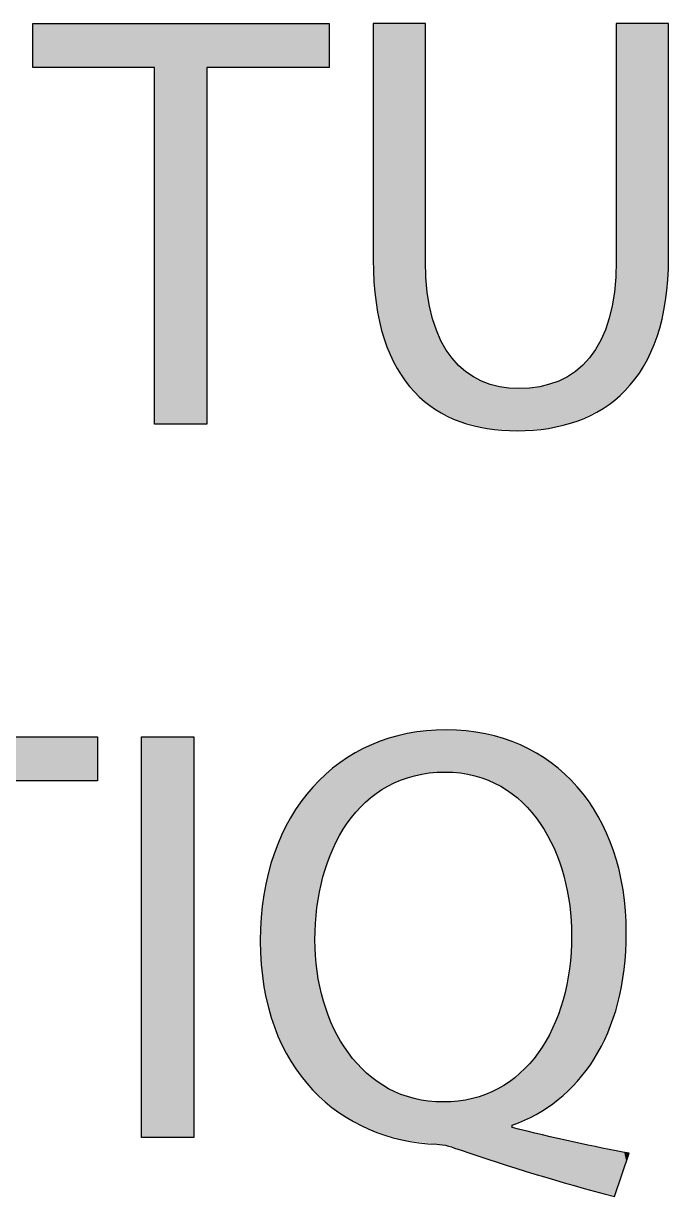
# Model space of a CAD drawing. Extents: x 0 to 360, y -268 to 0.
# Drawn here: x 147.43 to 150.69, y -210.98 to -205.06 of the extents above; entities that cross this region are included whole.
import ezdxf

# ---------------------------------------------------------------- set-up
doc = ezdxf.new("R2010")
doc.units = 0
doc.layers.add('LAYER_1', color=7, linetype='CONTINUOUS')

# ---------------------------------------------------------------- blocks, each defined once
blk = doc.blocks.new('*U164')
at = {"layer": 'LAYER_1', "color": 250}
for points in [[(147.4785, -205.2815), (147.4785, -205.0597), (148.0931, -205.2815)], [(148.0931, -205.2815), (147.4785, -205.0597), (148.0931, -205.0597)], [(148.357, -205.2815), (148.357, -205.0597), (148.9745, -205.2815)], [(148.9745, -205.2815), (148.357, -205.0597), (148.9745, -205.0597)]]:
    blk.add_solid(points, dxfattribs=at)
at = {"layer": 'LAYER_1', "color": 250, "extrusion": (0, 0, -1)}
for points in [[(-148.0931, -207.0806), (-148.0931, -205.0597), (-148.357, -207.0806)], [(-148.357, -207.0806), (-148.0931, -205.0597), (-148.357, -205.0597)]]:
    blk.add_solid(points, dxfattribs=at)
blk = doc.blocks.new('*U165')
at = {"layer": 'LAYER_1', "color": 250}
for points in [[(149.1966, -206.2496), (149.1966, -205.0597), (149.2108, -206.4675)], [(149.2108, -206.4675), (149.2108, -205.0597), (149.2518, -206.6503)], [(149.2518, -206.6503), (149.2518, -205.0597), (149.2816, -206.7291)], [(149.2816, -206.7291), (149.2816, -205.0597), (149.3171, -206.7997)], [(149.3171, -206.7997), (149.3171, -205.0597), (149.3581, -206.8626)], [(149.3581, -206.8626), (149.3581, -205.0597), (149.4043, -206.9178)], [(149.4043, -206.9178), (149.4043, -205.0597), (149.4553, -206.9656)], [(149.4553, -206.9656), (149.4553, -205.0597), (149.4605, -206.9694)], [(149.4605, -206.9694), (149.4605, -206.2592), (149.4696, -206.9761)], [(150.423, -206.9517), (150.415, -206.3983), (150.423, -206.2592)], [(150.415, -206.9591), (150.4141, -206.4142), (150.415, -206.3983)], [(149.4696, -206.9761), (149.4696, -206.4158), (149.4961, -206.9955)], [(150.4141, -206.9597), (150.3879, -206.5467), (150.4141, -206.4142)], [(149.4961, -206.9955), (149.4961, -206.549), (149.5108, -207.0063)], [(150.3879, -206.9785), (150.3565, -206.6289), (150.3879, -206.5467)], [(149.5108, -207.0063), (149.5108, -206.5877), (149.5383, -207.0198)], [(150.3565, -207.0011), (150.3457, -206.6572), (150.3565, -206.6289)], [(149.5383, -207.0198), (149.5383, -206.6596), (149.5946, -207.0476)], [(150.3457, -207.0064), (150.2884, -206.7464), (150.3457, -206.6572)], [(149.5946, -207.0476), (149.5946, -206.7484), (149.6343, -207.0672)], [(150.2884, -207.0343), (150.2264, -206.806), (150.2884, -206.7464)], [(149.6343, -207.0672), (149.6343, -206.7874), (149.6637, -207.0747)], [(149.6637, -207.0747), (149.6637, -206.8162), (149.7438, -207.0951)], [(150.2173, -207.0668), (150.1333, -206.8629), (150.2173, -206.8148)], [(150.2264, -207.0645), (150.2173, -206.8148), (150.2264, -206.806)], [(149.7438, -207.0951), (149.7438, -206.8637), (149.7723, -207.1023)], [(149.7723, -207.1023), (149.7723, -206.8725), (149.8335, -207.1069)], [(150.0808, -207.1016), (150.0376, -206.8914), (150.0808, -206.8785)], [(150.1333, -207.0882), (150.0808, -206.8785), (150.1333, -206.8629)], [(149.8335, -207.1069), (149.8335, -206.8916), (149.9223, -207.1136)], [(150.0376, -207.1049), (149.9312, -206.9007), (150.0376, -206.8914)]]:
    blk.add_solid(points, dxfattribs=at)
at = {"layer": 'LAYER_1', "color": 250, "extrusion": (0, 0, -1)}
for points in [[(-149.2108, -206.4675), (-149.1966, -205.0597), (-149.2108, -205.0597)], [(-149.2518, -206.6503), (-149.2108, -205.0597), (-149.2518, -205.0597)], [(-149.2816, -206.7291), (-149.2518, -205.0597), (-149.2816, -205.0597)], [(-149.3171, -206.7997), (-149.2816, -205.0597), (-149.3171, -205.0597)], [(-149.3581, -206.8626), (-149.3171, -205.0597), (-149.3581, -205.0597)], [(-149.4043, -206.9178), (-149.3581, -205.0597), (-149.4043, -205.0597)], [(-149.4553, -206.9656), (-149.4043, -205.0597), (-149.4553, -205.0597)], [(-149.4605, -206.9694), (-149.4553, -205.0597), (-149.4605, -205.0597)], [(-150.423, -206.9517), (-150.423, -205.0597), (-150.4687, -206.9099)], [(-150.4687, -206.9099), (-150.423, -205.0597), (-150.4687, -205.0597)], [(-150.4687, -206.9099), (-150.4687, -205.0597), (-150.5172, -206.8535)], [(-150.5172, -206.8535), (-150.4687, -205.0597), (-150.5172, -205.0597)], [(-150.5172, -206.8535), (-150.5172, -205.0597), (-150.5603, -206.7897)], [(-150.5603, -206.7897), (-150.5172, -205.0597), (-150.5603, -205.0597)], [(-150.5603, -206.7897), (-150.5603, -205.0597), (-150.5976, -206.7182)], [(-150.5976, -206.7182), (-150.5603, -205.0597), (-150.5976, -205.0597)], [(-150.5976, -206.7182), (-150.5976, -205.0597), (-150.6289, -206.6389)], [(-150.6289, -206.6389), (-150.5976, -205.0597), (-150.6289, -205.0597)], [(-150.6289, -206.6389), (-150.6289, -205.0597), (-150.6537, -206.5517)], [(-150.6537, -206.5517), (-150.6289, -205.0597), (-150.6537, -205.0597)], [(-150.6537, -206.5517), (-150.6537, -205.0597), (-150.6719, -206.4564)], [(-150.6719, -206.4564), (-150.6537, -205.0597), (-150.6719, -205.0597)], [(-150.6719, -206.4564), (-150.6719, -205.0597), (-150.6868, -206.2406)], [(-150.6868, -206.2406), (-150.6719, -205.0597), (-150.6868, -205.0597)], [(-149.4696, -206.9761), (-149.4605, -206.2592), (-149.4696, -206.4158)], [(-150.415, -206.9591), (-150.415, -206.3983), (-150.423, -206.9517)], [(-149.4961, -206.9955), (-149.4696, -206.4158), (-149.4961, -206.549)], [(-150.4141, -206.9597), (-150.4141, -206.4142), (-150.415, -206.9591)], [(-149.5108, -207.0063), (-149.4961, -206.549), (-149.5108, -206.5877)], [(-150.3879, -206.9785), (-150.3879, -206.5467), (-150.4141, -206.9597)], [(-149.5383, -207.0198), (-149.5108, -206.5877), (-149.5383, -206.6596)], [(-150.3565, -207.0011), (-150.3565, -206.6289), (-150.3879, -206.9785)], [(-149.5946, -207.0476), (-149.5383, -206.6596), (-149.5946, -206.7484)], [(-150.3457, -207.0064), (-150.3457, -206.6572), (-150.3565, -207.0011)], [(-149.6343, -207.0672), (-149.5946, -206.7484), (-149.6343, -206.7874)], [(-150.2884, -207.0343), (-150.2884, -206.7464), (-150.3457, -207.0064)], [(-149.6637, -207.0747), (-149.6343, -206.7874), (-149.6637, -206.8162)], [(-149.7438, -207.0951), (-149.6637, -206.8162), (-149.7438, -206.8637)], [(-150.2173, -207.0668), (-150.2173, -206.8148), (-150.2264, -207.0645)], [(-150.2264, -207.0645), (-150.2264, -206.806), (-150.2884, -207.0343)], [(-149.7723, -207.1023), (-149.7438, -206.8637), (-149.7723, -206.8725)], [(-149.8335, -207.1069), (-149.7723, -206.8725), (-149.8335, -206.8916)], [(-150.0808, -207.1016), (-150.0808, -206.8785), (-150.1333, -207.0882)], [(-150.1333, -207.0882), (-150.1333, -206.8629), (-150.2173, -207.0668)], [(-149.9223, -207.1136), (-149.8335, -206.8916), (-149.9223, -206.8999)], [(-149.9223, -207.1136), (-149.9223, -206.8999), (-149.9312, -207.1129)], [(-149.9312, -207.1129), (-149.9223, -206.8999), (-149.9312, -206.9007)], [(-149.9312, -207.1129), (-149.9312, -206.9007), (-150.0376, -207.1049)], [(-150.0376, -207.1049), (-150.0376, -206.8914), (-150.0808, -207.1016)]]:
    blk.add_solid(points, dxfattribs=at)
blk = doc.blocks.new('*U179')
at = {"layer": 'LAYER_1', "color": 250}
for points in [[(146.3089, -208.8796), (146.3089, -208.6577), (146.9235, -208.8796)], [(146.9235, -208.8796), (146.3089, -208.6577), (146.9235, -208.6577)], [(147.1874, -208.8796), (147.1874, -208.6577), (147.8049, -208.8796)], [(147.8049, -208.8796), (147.1874, -208.6577), (147.8049, -208.6577)]]:
    blk.add_solid(points, dxfattribs=at)
at = {"layer": 'LAYER_1', "color": 250, "extrusion": (0, 0, -1)}
for points in [[(-146.9235, -210.6786), (-146.9235, -208.6577), (-147.1874, -210.6786)], [(-147.1874, -210.6786), (-146.9235, -208.6577), (-147.1874, -208.6577)]]:
    blk.add_solid(points, dxfattribs=at)
blk = doc.blocks.new('*U180')
at = {"layer": 'LAYER_1', "color": 250, "extrusion": (0, 0, -1)}
for points in [[(-148.027, -210.6786), (-148.027, -208.6577), (-148.2909, -210.6786)], [(-148.2909, -210.6786), (-148.027, -208.6577), (-148.2909, -208.6577)]]:
    blk.add_solid(points, dxfattribs=at)
blk = doc.blocks.new('*U181')
at = {"layer": 'LAYER_1', "color": 250}
for points in [[(149.3349, -208.8753), (149.276, -208.6646), (149.3349, -208.6496)], [(149.3368, -208.8747), (149.3349, -208.6496), (149.3368, -208.6491)], [(149.3403, -208.8736), (149.3368, -208.6491), (149.3403, -208.6482)], [(149.3682, -208.8647), (149.3403, -208.6482), (149.3682, -208.6411)], [(149.4036, -208.8534), (149.3682, -208.6411), (149.4036, -208.6358)], [(149.4044, -208.8532), (149.4036, -208.6358), (149.4044, -208.6357)], [(149.4647, -208.8421), (149.4044, -208.6357), (149.4647, -208.6267)], [(149.4748, -208.8403), (149.4647, -208.6267), (149.4748, -208.6262)], [(149.4792, -208.8395), (149.4748, -208.6262), (149.4792, -208.626)], [(149.5171, -208.8373), (149.4792, -208.626), (149.5171, -208.6242)], [(149.5502, -208.8353), (149.5171, -208.6242), (149.5502, -208.6226)], [(149.5592, -208.8348), (149.5502, -208.6226), (149.5592, -208.6222)], [(149.5652, -208.8352), (149.5592, -208.6222), (149.5652, -208.6219)], [(149.5592, -208.8348), (149.5592, -208.6222), (149.5652, -208.8352)], [(149.5652, -208.8352), (149.5652, -208.6219), (149.5764, -208.8359)], [(149.5764, -208.8359), (149.5764, -208.6224), (149.6257, -208.8389)], [(149.6257, -208.8389), (149.6257, -208.6248), (149.637, -208.8396)], [(149.637, -208.8396), (149.637, -208.6254), (149.6401, -208.8402)], [(149.6401, -208.8402), (149.6401, -208.6255), (149.6663, -208.8452)], [(149.6663, -208.8452), (149.6663, -208.6268), (149.6968, -208.851)], [(149.6968, -208.851), (149.6968, -208.6314), (149.7097, -208.8535)], [(149.7097, -208.8535), (149.7097, -208.6334), (149.7626, -208.8711)], [(149.7626, -208.8711), (149.7626, -208.6414), (149.7636, -208.8714)], [(149.7636, -208.8714), (149.7636, -208.6416), (149.7773, -208.876)], [(149.7773, -208.876), (149.7773, -208.6452), (149.826, -208.8996)], [(149.1577, -208.9869), (149.115, -208.7337), (149.1577, -208.7124)], [(149.1635, -208.9822), (149.1577, -208.7124), (149.1635, -208.7096)], [(149.1744, -208.9732), (149.1635, -208.7096), (149.1744, -208.7041)], [(149.1884, -208.9618), (149.1744, -208.7041), (149.1884, -208.6971)], [(149.2116, -208.9428), (149.1884, -208.6971), (149.2116, -208.6885)], [(149.2167, -208.9395), (149.2116, -208.6885), (149.2167, -208.6866)], [(149.2706, -208.9054), (149.2167, -208.6866), (149.2706, -208.6666)], [(149.2745, -208.9036), (149.2706, -208.6666), (149.2745, -208.6652)], [(149.276, -208.9029), (149.2745, -208.6652), (149.276, -208.6646)], [(149.826, -208.8996), (149.826, -208.6578), (149.8398, -208.9063)], [(149.8398, -208.9063), (149.8398, -208.6615), (149.8539, -208.9155)], [(149.8539, -208.9155), (149.8539, -208.6651), (149.8838, -208.9351)], [(149.8838, -208.9351), (149.8838, -208.6764), (149.8973, -208.9439)], [(149.8973, -208.9439), (149.8973, -208.6816), (149.898, -208.9445)], [(149.898, -208.9445), (149.898, -208.6818), (149.937, -208.9775)], [(149.937, -208.9775), (149.937, -208.6966), (149.9399, -208.9799)], [(149.9399, -208.9799), (149.9399, -208.6977), (149.9497, -208.9882)], [(149.9497, -208.9882), (149.9497, -208.7027), (149.9855, -209.0262)], [(149.0656, -209.0934), (149.0285, -208.7879), (149.0656, -208.7641)], [(149.0712, -209.0861), (149.0656, -208.7641), (149.0712, -208.7605)], [(149.1057, -209.0416), (149.0712, -208.7605), (149.1057, -208.7383)], [(149.109, -209.0373), (149.1057, -208.7383), (149.109, -208.7367)], [(149.115, -209.0312), (149.109, -208.7367), (149.115, -208.7337)], [(149.9855, -209.0262), (149.9855, -208.721), (149.997, -209.0385)], [(149.997, -209.0385), (149.997, -208.7269), (150.0123, -209.0587)], [(150.0123, -209.0587), (150.0123, -208.7347), (150.0191, -209.0676)], [(150.0191, -209.0676), (150.0191, -208.7382), (150.0204, -209.0693)], [(150.0204, -209.0693), (150.0204, -208.7389), (150.0292, -209.0809)], [(150.0292, -209.0809), (150.0292, -208.7447), (150.0393, -209.0942)], [(150.0393, -209.0942), (150.0393, -208.7513), (150.0681, -209.146)], [(150.0681, -209.146), (150.0681, -208.7703), (150.0951, -209.1946)], [(148.9941, -209.2205), (148.9569, -208.8457), (148.9941, -208.8157)], [(148.9984, -209.2119), (148.9941, -208.8157), (148.9984, -208.8122)], [(149.0233, -209.1624), (148.9984, -208.8122), (149.0233, -208.7921)], [(149.0272, -209.1547), (149.0233, -208.7921), (149.0272, -208.7889)], [(149.0285, -209.1527), (149.0272, -208.7889), (149.0285, -208.7879)], [(150.0951, -209.1946), (150.0951, -208.7881), (150.1021, -209.2071)], [(150.1021, -209.2071), (150.1021, -208.7938), (150.1088, -209.2193)], [(150.1088, -209.2193), (150.1088, -208.7995), (150.1296, -209.2776)], [(150.1296, -209.2776), (150.1296, -208.8167), (150.1549, -209.3487)], [(148.9127, -209.5183), (148.9025, -208.9001), (148.9127, -208.8899)], [(148.9134, -209.5146), (148.9127, -208.8899), (148.9134, -208.8892)], [(148.9432, -209.3635), (148.9134, -208.8892), (148.9432, -208.8594)], [(148.9456, -209.3568), (148.9432, -208.8594), (148.9456, -208.857)], [(148.9569, -209.325), (148.9456, -208.857), (148.9569, -208.8457)], [(150.1549, -209.3487), (150.1549, -208.8376), (150.1584, -209.3586)], [(150.1584, -209.3586), (150.1584, -208.8405), (150.1638, -209.3859)], [(150.1638, -209.3859), (150.1638, -208.8451), (150.187, -209.502)], [(150.187, -209.502), (150.187, -208.8689), (150.188, -209.507)], [(150.188, -209.507), (150.188, -208.87), (150.1979, -209.6596)], [(148.891, -210.4375), (148.8322, -208.9845), (148.891, -208.9118)], [(148.8913, -210.4379), (148.891, -208.9118), (148.8913, -208.9113)], [(148.891, -210.4375), (148.891, -208.9118), (148.8913, -210.4379)], [(148.9025, -210.4475), (148.8913, -208.9113), (148.9025, -208.9001)], [(148.8913, -210.4379), (148.8913, -208.9113), (148.9025, -210.4475)], [(148.8322, -210.3604), (148.7812, -209.0628), (148.8322, -208.9845)], [(148.8322, -210.3604), (148.8322, -208.9845), (148.891, -210.4375)], [(148.7798, -210.2908), (148.7361, -209.1495), (148.7798, -209.065)], [(148.7812, -210.2935), (148.7798, -209.065), (148.7812, -209.0628)], [(148.7798, -210.2908), (148.7798, -209.065), (148.7812, -210.2935)], [(148.7812, -210.2935), (148.7812, -209.0628), (148.8322, -210.3604)], [(148.7345, -210.2067), (148.698, -209.2435), (148.7345, -209.1525)], [(148.7361, -210.2104), (148.7345, -209.1525), (148.7361, -209.1495)], [(148.7345, -210.2067), (148.7345, -209.1525), (148.7361, -210.2104)], [(148.7361, -210.2104), (148.7361, -209.1495), (148.7798, -210.2908)], [(148.698, -210.12), (148.6967, -209.2469), (148.698, -209.2435)], [(148.698, -210.12), (148.698, -209.2435), (148.7345, -210.2067)], [(148.6967, -210.1156), (148.6676, -209.3444), (148.6967, -209.2469)], [(148.6967, -210.1156), (148.6967, -209.2469), (148.698, -210.12)], [(148.6666, -210.0178), (148.6452, -209.4522), (148.6666, -209.3477)], [(148.6676, -210.0223), (148.6666, -209.3477), (148.6676, -209.3444)], [(148.6666, -210.0178), (148.6666, -209.3477), (148.6676, -210.0223)], [(148.6676, -210.0223), (148.6676, -209.3444), (148.6967, -210.1156)], [(148.6447, -209.9132), (148.6315, -209.6258), (148.6447, -209.4547)], [(148.6452, -209.9175), (148.6447, -209.4547), (148.6452, -209.4522)], [(148.6447, -209.9132), (148.6447, -209.4547), (148.6452, -209.9175)], [(148.6452, -209.9175), (148.6452, -209.4522), (148.6666, -210.0178)], [(148.6315, -209.8055), (148.6268, -209.6864), (148.6315, -209.6258)], [(148.6315, -209.8055), (148.6315, -209.6258), (148.6447, -209.9132)], [(150.1979, -210.4218), (150.188, -209.8119), (150.1979, -209.6596)], [(148.9025, -210.4475), (148.9025, -209.6802), (148.9127, -210.4563)], [(148.9127, -210.4563), (148.9127, -209.8288), (148.9134, -210.4569)], [(150.187, -210.4321), (150.1638, -209.9406), (150.187, -209.8274)], [(150.188, -210.4312), (150.187, -209.8274), (150.188, -209.8119)], [(148.9134, -210.4569), (148.9134, -209.8394), (148.9432, -210.4826)], [(150.1638, -210.4542), (150.1584, -209.9672), (150.1638, -209.9406)], [(148.9432, -210.4826), (148.9432, -209.9791), (148.9456, -210.4847)], [(148.9456, -210.4847), (148.9456, -209.9904), (148.9569, -210.4945)], [(150.1549, -210.4628), (150.1296, -210.0525), (150.1549, -209.9843)], [(150.1584, -210.4594), (150.1549, -209.9843), (150.1584, -209.9672)], [(148.9569, -210.4945), (148.9569, -210.0201), (148.9941, -210.5266)], [(150.1296, -210.4869), (150.1088, -210.1084), (150.1296, -210.0525)], [(148.9941, -210.5266), (148.9941, -210.1178), (148.9984, -210.5303)], [(148.9984, -210.5303), (148.9984, -210.1291), (149.0233, -210.5518)], [(150.1021, -210.5054), (150.0951, -210.14), (150.1021, -210.1267)], [(150.1088, -210.5008), (150.1021, -210.1267), (150.1088, -210.1084)], [(149.0233, -210.5518), (149.0233, -210.171), (149.0272, -210.554)], [(149.0272, -210.554), (149.0272, -210.1776), (149.0285, -210.5547)], [(149.0285, -210.5547), (149.0285, -210.1796), (149.0656, -210.5753)], [(150.0681, -210.5282), (150.0393, -210.2357), (150.0681, -210.1915)], [(150.0951, -210.5101), (150.0681, -210.1915), (150.0951, -210.14)], [(149.0656, -210.5753), (149.0656, -210.242), (149.0712, -210.5785)], [(149.0712, -210.5785), (149.0712, -210.2515), (149.1057, -210.5977)], [(150.0292, -210.5544), (150.0204, -210.2622), (150.0292, -210.2512)], [(150.0393, -210.5476), (150.0292, -210.2512), (150.0393, -210.2357)], [(149.1057, -210.5977), (149.1057, -210.294), (149.109, -210.5995)], [(149.109, -210.5995), (149.109, -210.2981), (149.115, -210.6028)], [(149.115, -210.6028), (149.115, -210.3054), (149.1577, -210.6266)], [(149.9855, -210.5764), (149.9497, -210.3415), (149.9855, -210.3057)], [(149.997, -210.5711), (149.9855, -210.3057), (149.997, -210.2913)], [(150.0123, -210.5642), (149.997, -210.2913), (150.0123, -210.2722)], [(150.0191, -210.5611), (150.0123, -210.2722), (150.0191, -210.2638)], [(150.0204, -210.5603), (150.0191, -210.2638), (150.0204, -210.2622)], [(149.1577, -210.6266), (149.1577, -210.348), (149.1635, -210.6298)], [(149.1635, -210.6298), (149.1635, -210.3537), (149.1744, -210.6359)], [(149.1744, -210.6359), (149.1744, -210.3624), (149.1884, -210.6404)], [(149.937, -210.5983), (149.898, -210.3852), (149.937, -210.3542)], [(149.9399, -210.597), (149.937, -210.3542), (149.9399, -210.3513)], [(149.9497, -210.5925), (149.9399, -210.3513), (149.9497, -210.3415)], [(149.1884, -210.6404), (149.1884, -210.3735), (149.2116, -210.6478)], [(149.2116, -210.6478), (149.2116, -210.3919), (149.2167, -210.6495)], [(149.2167, -210.6495), (149.2167, -210.3959), (149.2706, -210.6669)], [(149.8398, -210.8065), (149.826, -210.4322), (149.8398, -210.4236)], [(149.8539, -210.811), (149.8398, -210.4236), (149.8539, -210.415)], [(149.8398, -210.8065), (149.8398, -210.4236), (149.8539, -210.811)], [(149.8838, -210.8207), (149.8539, -210.415), (149.8838, -210.3966)], [(149.8539, -210.811), (149.8539, -210.415), (149.8838, -210.8207)], [(149.8973, -210.825), (149.8838, -210.3966), (149.8973, -210.3858)], [(149.8838, -210.8207), (149.8838, -210.3966), (149.8973, -210.825)], [(149.898, -210.8252), (149.8973, -210.3858), (149.898, -210.3852)], [(149.8973, -210.825), (149.8973, -210.3858), (149.898, -210.8252)], [(149.2706, -210.6669), (149.2706, -210.4293), (149.2745, -210.6681)], [(149.2745, -210.6681), (149.2745, -210.4316), (149.276, -210.6686)], [(149.276, -210.6686), (149.276, -210.4323), (149.3349, -210.6876)], [(149.3349, -210.6876), (149.3349, -210.4594), (149.3368, -210.6882)], [(149.3368, -210.6882), (149.3368, -210.4603), (149.3403, -210.6893)], [(149.3403, -210.6893), (149.3403, -210.4614), (149.3682, -210.6928)], [(149.3682, -210.6928), (149.3682, -210.4702), (149.4036, -210.6973)], [(149.4036, -210.6973), (149.4036, -210.4813), (149.4044, -210.6974)], [(149.4044, -210.6974), (149.4044, -210.4815), (149.4647, -210.7051)], [(149.6663, -210.7505), (149.6401, -210.4918), (149.6663, -210.4871)], [(149.6968, -210.7603), (149.6663, -210.4871), (149.6968, -210.4815)], [(149.6663, -210.7505), (149.6663, -210.4871), (149.6968, -210.7603)], [(149.7097, -210.7645), (149.6968, -210.4815), (149.7097, -210.4775)], [(149.6968, -210.7603), (149.6968, -210.4815), (149.7097, -210.7645)], [(149.7626, -210.7816), (149.7097, -210.4775), (149.7626, -210.461)], [(149.7097, -210.7645), (149.7097, -210.4775), (149.7626, -210.7816)], [(149.7636, -210.7819), (149.7626, -210.461), (149.7636, -210.4607)], [(149.7626, -210.7816), (149.7626, -210.461), (149.7636, -210.7819)], [(149.7773, -210.7863), (149.7636, -210.4607), (149.7773, -210.4544)], [(149.7636, -210.7819), (149.7636, -210.4607), (149.7773, -210.7863)], [(149.826, -210.802), (149.7773, -210.4544), (149.826, -210.4322)], [(149.7773, -210.7863), (149.7773, -210.4544), (149.826, -210.802)], [(149.826, -210.802), (149.826, -210.4322), (149.8398, -210.8065)], [(149.4647, -210.7051), (149.4647, -210.4925), (149.4748, -210.7063)], [(149.4748, -210.7063), (149.4748, -210.4943), (149.4792, -210.7069)], [(149.4792, -210.7069), (149.4792, -210.4946), (149.5171, -210.7117)], [(149.5171, -210.7117), (149.5171, -210.4968), (149.5502, -210.717)], [(149.5592, -210.7184), (149.5502, -210.4988), (149.5592, -210.4983)], [(149.5502, -210.717), (149.5502, -210.4988), (149.5592, -210.7184)], [(149.5652, -210.7194), (149.5592, -210.4983), (149.5652, -210.4979)], [(149.5592, -210.7184), (149.5592, -210.4983), (149.5652, -210.7194)], [(149.5764, -210.7212), (149.5652, -210.4979), (149.5764, -210.4973)], [(149.5652, -210.7194), (149.5652, -210.4979), (149.5764, -210.7212)], [(149.6257, -210.7373), (149.5764, -210.4973), (149.6257, -210.4944)], [(149.5764, -210.7212), (149.5764, -210.4973), (149.6257, -210.7373)], [(149.637, -210.741), (149.6257, -210.4944), (149.637, -210.4923)], [(149.6257, -210.7373), (149.6257, -210.4944), (149.637, -210.741)], [(149.6401, -210.742), (149.637, -210.4923), (149.6401, -210.4918)], [(149.637, -210.741), (149.637, -210.4923), (149.6401, -210.742)], [(149.6401, -210.742), (149.6401, -210.4918), (149.6663, -210.7505)], [(149.898, -210.8252), (149.898, -210.6276), (149.937, -210.8378)], [(149.937, -210.8378), (149.937, -210.6368), (149.9399, -210.8388)], [(149.9399, -210.8388), (149.9399, -210.6375), (149.9497, -210.8419)], [(149.9497, -210.8419), (149.9497, -210.6399), (149.9855, -210.8535)], [(149.9855, -210.8535), (149.9855, -210.6483), (149.997, -210.8572)], [(149.997, -210.8572), (149.997, -210.651), (150.0123, -210.8622)], [(150.0123, -210.8622), (150.0123, -210.6547), (150.0191, -210.8641)], [(150.0191, -210.8641), (150.0191, -210.6563), (150.0204, -210.8644)], [(150.0204, -210.8644), (150.0204, -210.6566), (150.0292, -210.8669)], [(150.0292, -210.8669), (150.0292, -210.6587), (150.0393, -210.8698)], [(150.0393, -210.8698), (150.0393, -210.6611), (150.0681, -210.8779)], [(150.0681, -210.8779), (150.0681, -210.6679), (150.0951, -210.8855)], [(150.0951, -210.8855), (150.0951, -210.6743), (150.1021, -210.8875)], [(150.1021, -210.8875), (150.1021, -210.6759), (150.1088, -210.8894)], [(150.1088, -210.8894), (150.1088, -210.6775), (150.1296, -210.8953)], [(150.1296, -210.8953), (150.1296, -210.6824), (150.1549, -210.9024)], [(150.1549, -210.9024), (150.1549, -210.6884), (150.1584, -210.9034)], [(150.1584, -210.9034), (150.1584, -210.6892), (150.1638, -210.905)], [(150.1638, -210.905), (150.1638, -210.6905), (150.187, -210.9115)], [(150.187, -210.9115), (150.187, -210.696), (150.188, -210.9118)], [(150.188, -210.9118), (150.188, -210.6962), (150.1979, -210.9146)], [(150.1979, -210.9146), (150.1979, -210.6986), (150.2046, -210.9165)], [(150.2046, -210.9165), (150.2046, -210.7001), (150.2263, -210.9226)], [(150.2263, -210.9226), (150.2263, -210.7045), (150.2277, -210.923)], [(150.2277, -210.923), (150.2277, -210.7048), (150.3117, -210.9468)], [(150.3117, -210.9468), (150.3117, -210.7217), (150.3317, -210.9524)], [(150.3317, -210.9524), (150.3317, -210.7257), (150.38, -210.9661)], [(150.38, -210.9661), (150.38, -210.7354), (150.4093, -210.9743)], [(150.4093, -210.9743), (150.4093, -210.7412), (150.4137, -210.9756)]]:
    blk.add_solid(points, dxfattribs=at)
at = {"layer": 'LAYER_1', "color": 250, "extrusion": (0, 0, -1)}
for points in [[(-149.3349, -208.8753), (-149.3349, -208.6496), (-149.3368, -208.8747)], [(-149.3368, -208.8747), (-149.3368, -208.6491), (-149.3403, -208.8736)], [(-149.3403, -208.8736), (-149.3403, -208.6482), (-149.3682, -208.8647)], [(-149.3682, -208.8647), (-149.3682, -208.6411), (-149.4036, -208.8534)], [(-149.4036, -208.8534), (-149.4036, -208.6358), (-149.4044, -208.8532)], [(-149.4044, -208.8532), (-149.4044, -208.6357), (-149.4647, -208.8421)], [(-149.4647, -208.8421), (-149.4647, -208.6267), (-149.4748, -208.8403)], [(-149.4748, -208.8403), (-149.4748, -208.6262), (-149.4792, -208.8395)], [(-149.4792, -208.8395), (-149.4792, -208.626), (-149.5171, -208.8373)], [(-149.5171, -208.8373), (-149.5171, -208.6242), (-149.5502, -208.8353)], [(-149.5502, -208.8353), (-149.5502, -208.6226), (-149.5592, -208.8348)], [(-149.5764, -208.8359), (-149.5652, -208.6219), (-149.5764, -208.6224)], [(-149.6257, -208.8389), (-149.5764, -208.6224), (-149.6257, -208.6248)], [(-149.637, -208.8396), (-149.6257, -208.6248), (-149.637, -208.6254)], [(-149.6401, -208.8402), (-149.637, -208.6254), (-149.6401, -208.6255)], [(-149.6663, -208.8452), (-149.6401, -208.6255), (-149.6663, -208.6268)], [(-149.6968, -208.851), (-149.6663, -208.6268), (-149.6968, -208.6314)], [(-149.7097, -208.8535), (-149.6968, -208.6314), (-149.7097, -208.6334)], [(-149.7626, -208.8711), (-149.7097, -208.6334), (-149.7626, -208.6414)], [(-149.7636, -208.8714), (-149.7626, -208.6414), (-149.7636, -208.6416)], [(-149.7773, -208.876), (-149.7636, -208.6416), (-149.7773, -208.6452)], [(-149.826, -208.8996), (-149.7773, -208.6452), (-149.826, -208.6578)], [(-149.1577, -208.9869), (-149.1577, -208.7124), (-149.1635, -208.9822)], [(-149.1635, -208.9822), (-149.1635, -208.7096), (-149.1744, -208.9732)], [(-149.1744, -208.9732), (-149.1744, -208.7041), (-149.1884, -208.9618)], [(-149.1884, -208.9618), (-149.1884, -208.6971), (-149.2116, -208.9428)], [(-149.2116, -208.9428), (-149.2116, -208.6885), (-149.2167, -208.9395)], [(-149.2167, -208.9395), (-149.2167, -208.6866), (-149.2706, -208.9054)], [(-149.2706, -208.9054), (-149.2706, -208.6666), (-149.2745, -208.9036)], [(-149.2745, -208.9036), (-149.2745, -208.6652), (-149.276, -208.9029)], [(-149.276, -208.9029), (-149.276, -208.6646), (-149.3349, -208.8753)], [(-149.8398, -208.9063), (-149.826, -208.6578), (-149.8398, -208.6615)], [(-149.8539, -208.9155), (-149.8398, -208.6615), (-149.8539, -208.6651)], [(-149.8838, -208.9351), (-149.8539, -208.6651), (-149.8838, -208.6764)], [(-149.8973, -208.9439), (-149.8838, -208.6764), (-149.8973, -208.6816)], [(-149.898, -208.9445), (-149.8973, -208.6816), (-149.898, -208.6818)], [(-149.937, -208.9775), (-149.898, -208.6818), (-149.937, -208.6966)], [(-149.9399, -208.9799), (-149.937, -208.6966), (-149.9399, -208.6977)], [(-149.9497, -208.9882), (-149.9399, -208.6977), (-149.9497, -208.7027)], [(-149.9855, -209.0262), (-149.9497, -208.7027), (-149.9855, -208.721)], [(-149.0656, -209.0934), (-149.0656, -208.7641), (-149.0712, -209.0861)], [(-149.0712, -209.0861), (-149.0712, -208.7605), (-149.1057, -209.0416)], [(-149.1057, -209.0416), (-149.1057, -208.7383), (-149.109, -209.0373)], [(-149.109, -209.0373), (-149.109, -208.7367), (-149.115, -209.0312)], [(-149.115, -209.0312), (-149.115, -208.7337), (-149.1577, -208.9869)], [(-149.997, -209.0385), (-149.9855, -208.721), (-149.997, -208.7269)], [(-150.0123, -209.0587), (-149.997, -208.7269), (-150.0123, -208.7347)], [(-150.0191, -209.0676), (-150.0123, -208.7347), (-150.0191, -208.7382)], [(-150.0204, -209.0693), (-150.0191, -208.7382), (-150.0204, -208.7389)], [(-150.0292, -209.0809), (-150.0204, -208.7389), (-150.0292, -208.7447)], [(-150.0393, -209.0942), (-150.0292, -208.7447), (-150.0393, -208.7513)], [(-150.0681, -209.146), (-150.0393, -208.7513), (-150.0681, -208.7703)], [(-150.0951, -209.1946), (-150.0681, -208.7703), (-150.0951, -208.7881)], [(-148.9941, -209.2205), (-148.9941, -208.8157), (-148.9984, -209.2119)], [(-148.9984, -209.2119), (-148.9984, -208.8122), (-149.0233, -209.1624)], [(-149.0233, -209.1624), (-149.0233, -208.7921), (-149.0272, -209.1547)], [(-149.0272, -209.1547), (-149.0272, -208.7889), (-149.0285, -209.1527)], [(-149.0285, -209.1527), (-149.0285, -208.7879), (-149.0656, -209.0934)], [(-150.1021, -209.2071), (-150.0951, -208.7881), (-150.1021, -208.7938)], [(-150.1088, -209.2193), (-150.1021, -208.7938), (-150.1088, -208.7995)], [(-150.1296, -209.2776), (-150.1088, -208.7995), (-150.1296, -208.8167)], [(-150.1549, -209.3487), (-150.1296, -208.8167), (-150.1549, -208.8376)], [(-148.9127, -209.5183), (-148.9127, -208.8899), (-148.9134, -209.5146)], [(-148.9134, -209.5146), (-148.9134, -208.8892), (-148.9432, -209.3635)], [(-148.9432, -209.3635), (-148.9432, -208.8594), (-148.9456, -209.3568)], [(-148.9456, -209.3568), (-148.9456, -208.857), (-148.9569, -209.325)], [(-148.9569, -209.325), (-148.9569, -208.8457), (-148.9941, -209.2205)], [(-150.1584, -209.3586), (-150.1549, -208.8376), (-150.1584, -208.8405)], [(-150.1638, -209.3859), (-150.1584, -208.8405), (-150.1638, -208.8451)], [(-150.187, -209.502), (-150.1638, -208.8451), (-150.187, -208.8689)], [(-150.188, -209.507), (-150.187, -208.8689), (-150.188, -208.87)], [(-150.1979, -209.6596), (-150.188, -208.87), (-150.1979, -208.8801)], [(-150.1979, -210.4218), (-150.1979, -208.8801), (-150.2046, -210.4154)], [(-150.2046, -210.4154), (-150.1979, -208.8801), (-150.2046, -208.887)], [(-150.2046, -210.4154), (-150.2046, -208.887), (-150.2263, -210.3946)], [(-150.2263, -210.3946), (-150.2046, -208.887), (-150.2263, -208.9094)], [(-148.9025, -209.6802), (-148.9025, -208.9001), (-148.9127, -209.5183)], [(-150.2263, -210.3946), (-150.2263, -208.9094), (-150.2277, -210.3934)], [(-150.2277, -210.3934), (-150.2263, -208.9094), (-150.2277, -208.9113)], [(-150.2277, -210.3934), (-150.2277, -208.9113), (-150.3117, -210.2808)], [(-150.3117, -210.2808), (-150.2277, -208.9113), (-150.3117, -209.0304)], [(-150.3117, -210.2808), (-150.3117, -209.0304), (-150.3317, -210.2424)], [(-150.3317, -210.2424), (-150.3117, -209.0304), (-150.3317, -209.0587)], [(-150.3317, -210.2424), (-150.3317, -209.0587), (-150.38, -210.1494)], [(-150.38, -210.1494), (-150.3317, -209.0587), (-150.38, -209.1672)], [(-150.38, -210.1494), (-150.38, -209.1672), (-150.4093, -210.0631)], [(-150.4093, -210.0631), (-150.38, -209.1672), (-150.4093, -209.2329)], [(-150.4093, -210.0631), (-150.4093, -209.2329), (-150.4137, -210.0501)], [(-150.4137, -210.0501), (-150.4093, -209.2329), (-150.4137, -209.251)], [(-150.4137, -210.0501), (-150.4137, -209.251), (-150.4309, -209.9994)], [(-150.4309, -209.9994), (-150.4137, -209.251), (-150.4309, -209.3214)], [(-150.4309, -209.9994), (-150.4309, -209.3214), (-150.4573, -209.8598)], [(-150.4573, -209.8598), (-150.4309, -209.3214), (-150.4573, -209.4291)], [(-150.4573, -209.8598), (-150.4573, -209.4291), (-150.4627, -209.831)], [(-150.4627, -209.831), (-150.4573, -209.4291), (-150.4627, -209.5005)], [(-150.4627, -209.831), (-150.4627, -209.5005), (-150.4737, -209.6444)], [(-148.9127, -210.4563), (-148.9025, -209.6802), (-148.9127, -209.8288)], [(-148.9134, -210.4569), (-148.9127, -209.8288), (-148.9134, -209.8394)], [(-150.187, -210.4321), (-150.187, -209.8274), (-150.188, -210.4312)], [(-150.188, -210.4312), (-150.188, -209.8119), (-150.1979, -210.4218)], [(-148.9432, -210.4826), (-148.9134, -209.8394), (-148.9432, -209.9791)], [(-150.1638, -210.4542), (-150.1638, -209.9406), (-150.187, -210.4321)], [(-148.9456, -210.4847), (-148.9432, -209.9791), (-148.9456, -209.9904)], [(-148.9569, -210.4945), (-148.9456, -209.9904), (-148.9569, -210.0201)], [(-150.1549, -210.4628), (-150.1549, -209.9843), (-150.1584, -210.4594)], [(-150.1584, -210.4594), (-150.1584, -209.9672), (-150.1638, -210.4542)], [(-148.9941, -210.5266), (-148.9569, -210.0201), (-148.9941, -210.1178)], [(-150.1296, -210.4869), (-150.1296, -210.0525), (-150.1549, -210.4628)], [(-148.9984, -210.5303), (-148.9941, -210.1178), (-148.9984, -210.1291)], [(-149.0233, -210.5518), (-148.9984, -210.1291), (-149.0233, -210.171)], [(-150.1021, -210.5054), (-150.1021, -210.1267), (-150.1088, -210.5008)], [(-150.1088, -210.5008), (-150.1088, -210.1084), (-150.1296, -210.4869)], [(-149.0272, -210.554), (-149.0233, -210.171), (-149.0272, -210.1776)], [(-149.0285, -210.5547), (-149.0272, -210.1776), (-149.0285, -210.1796)], [(-149.0656, -210.5753), (-149.0285, -210.1796), (-149.0656, -210.242)], [(-150.0681, -210.5282), (-150.0681, -210.1915), (-150.0951, -210.5101)], [(-150.0951, -210.5101), (-150.0951, -210.14), (-150.1021, -210.5054)], [(-149.0712, -210.5785), (-149.0656, -210.242), (-149.0712, -210.2515)], [(-149.1057, -210.5977), (-149.0712, -210.2515), (-149.1057, -210.294)], [(-150.0292, -210.5544), (-150.0292, -210.2512), (-150.0393, -210.5476)], [(-150.0393, -210.5476), (-150.0393, -210.2357), (-150.0681, -210.5282)], [(-149.109, -210.5995), (-149.1057, -210.294), (-149.109, -210.2981)], [(-149.115, -210.6028), (-149.109, -210.2981), (-149.115, -210.3054)], [(-149.1577, -210.6266), (-149.115, -210.3054), (-149.1577, -210.348)], [(-149.9855, -210.5764), (-149.9855, -210.3057), (-149.997, -210.5711)], [(-149.997, -210.5711), (-149.997, -210.2913), (-150.0123, -210.5642)], [(-150.0123, -210.5642), (-150.0123, -210.2722), (-150.0191, -210.5611)], [(-150.0191, -210.5611), (-150.0191, -210.2638), (-150.0204, -210.5603)], [(-150.0204, -210.5603), (-150.0204, -210.2622), (-150.0292, -210.5544)], [(-149.1635, -210.6298), (-149.1577, -210.348), (-149.1635, -210.3537)], [(-149.1744, -210.6359), (-149.1635, -210.3537), (-149.1744, -210.3624)], [(-149.1884, -210.6404), (-149.1744, -210.3624), (-149.1884, -210.3735)], [(-149.937, -210.5983), (-149.937, -210.3542), (-149.9399, -210.597)], [(-149.9399, -210.597), (-149.9399, -210.3513), (-149.9497, -210.5925)], [(-149.9497, -210.5925), (-149.9497, -210.3415), (-149.9855, -210.5764)], [(-149.2116, -210.6478), (-149.1884, -210.3735), (-149.2116, -210.3919)], [(-149.2167, -210.6495), (-149.2116, -210.3919), (-149.2167, -210.3959)], [(-149.2706, -210.6669), (-149.2167, -210.3959), (-149.2706, -210.4293)], [(-149.898, -210.6159), (-149.898, -210.3852), (-149.937, -210.5983)], [(-149.2745, -210.6681), (-149.2706, -210.4293), (-149.2745, -210.4316)], [(-149.276, -210.6686), (-149.2745, -210.4316), (-149.276, -210.4323)], [(-149.3349, -210.6876), (-149.276, -210.4323), (-149.3349, -210.4594)], [(-149.3368, -210.6882), (-149.3349, -210.4594), (-149.3368, -210.4603)], [(-149.3403, -210.6893), (-149.3368, -210.4603), (-149.3403, -210.4614)], [(-149.3682, -210.6928), (-149.3403, -210.4614), (-149.3682, -210.4702)], [(-149.4036, -210.6973), (-149.3682, -210.4702), (-149.4036, -210.4813)], [(-149.4044, -210.6974), (-149.4036, -210.4813), (-149.4044, -210.4815)], [(-149.4647, -210.7051), (-149.4044, -210.4815), (-149.4647, -210.4925)], [(-149.4748, -210.7063), (-149.4647, -210.4925), (-149.4748, -210.4943)], [(-149.4792, -210.7069), (-149.4748, -210.4943), (-149.4792, -210.4946)], [(-149.5171, -210.7117), (-149.4792, -210.4946), (-149.5171, -210.4968)], [(-149.5502, -210.717), (-149.5171, -210.4968), (-149.5502, -210.4988)], [(-149.937, -210.8378), (-149.898, -210.6276), (-149.937, -210.6368)], [(-149.9399, -210.8388), (-149.937, -210.6368), (-149.9399, -210.6375)], [(-149.9497, -210.8419), (-149.9399, -210.6375), (-149.9497, -210.6399)], [(-149.9855, -210.8535), (-149.9497, -210.6399), (-149.9855, -210.6483)], [(-149.997, -210.8572), (-149.9855, -210.6483), (-149.997, -210.651)], [(-150.0123, -210.8622), (-149.997, -210.651), (-150.0123, -210.6547)], [(-150.0191, -210.8641), (-150.0123, -210.6547), (-150.0191, -210.6563)], [(-150.0204, -210.8644), (-150.0191, -210.6563), (-150.0204, -210.6566)], [(-150.0292, -210.8669), (-150.0204, -210.6566), (-150.0292, -210.6587)], [(-150.0393, -210.8698), (-150.0292, -210.6587), (-150.0393, -210.6611)], [(-150.0681, -210.8779), (-150.0393, -210.6611), (-150.0681, -210.6679)], [(-150.0951, -210.8855), (-150.0681, -210.6679), (-150.0951, -210.6743)], [(-150.1021, -210.8875), (-150.0951, -210.6743), (-150.1021, -210.6759)], [(-150.1088, -210.8894), (-150.1021, -210.6759), (-150.1088, -210.6775)], [(-150.1296, -210.8953), (-150.1088, -210.6775), (-150.1296, -210.6824)], [(-150.1549, -210.9024), (-150.1296, -210.6824), (-150.1549, -210.6884)], [(-150.1584, -210.9034), (-150.1549, -210.6884), (-150.1584, -210.6892)], [(-150.1638, -210.905), (-150.1584, -210.6892), (-150.1638, -210.6905)], [(-150.187, -210.9115), (-150.1638, -210.6905), (-150.187, -210.696)], [(-150.188, -210.9118), (-150.187, -210.696), (-150.188, -210.6962)], [(-150.1979, -210.9146), (-150.188, -210.6962), (-150.1979, -210.6986)], [(-150.2046, -210.9165), (-150.1979, -210.6986), (-150.2046, -210.7001)], [(-150.2263, -210.9226), (-150.2046, -210.7001), (-150.2263, -210.7045)], [(-150.2277, -210.923), (-150.2263, -210.7045), (-150.2277, -210.7048)], [(-150.3117, -210.9468), (-150.2277, -210.7048), (-150.3117, -210.7217)], [(-150.3317, -210.9524), (-150.3117, -210.7217), (-150.3317, -210.7257)], [(-150.38, -210.9661), (-150.3317, -210.7257), (-150.38, -210.7354)], [(-150.4093, -210.9743), (-150.38, -210.7354), (-150.4093, -210.7412)], [(-150.4137, -210.9756), (-150.4093, -210.7412), (-150.4137, -210.7421)], [(-150.4137, -210.9756), (-150.4137, -210.7421), (-150.4309, -210.9254)], [(-150.4309, -210.9254), (-150.4137, -210.7421), (-150.4309, -210.7456)], [(-150.4309, -210.9254), (-150.4309, -210.7456), (-150.4573, -210.8487)], [(-150.4573, -210.8487), (-150.4309, -210.7456), (-150.4573, -210.7509)], [(-150.4573, -210.8487), (-150.4573, -210.7509), (-150.4627, -210.8328)], [(-150.4627, -210.8328), (-150.4573, -210.7509), (-150.4627, -210.752)], [(-150.4627, -210.8328), (-150.4627, -210.752), (-150.4737, -210.8008)], [(-150.4737, -210.8008), (-150.4627, -210.752), (-150.4737, -210.7542)], [(-150.4737, -210.8008), (-150.4737, -210.7542), (-150.4887, -210.7572)]]:
    blk.add_solid(points, dxfattribs=at)
blk = doc.blocks.new('BLOCK_23')
at = {"layer": 'LAYER_1'}
for points in [[(148.0931, -205.2815), (147.4785, -205.2815), (147.4785, -205.0597), (148.9745, -205.0597), (148.9745, -205.2815), (148.357, -205.2815), (148.357, -207.0806), (148.0931, -207.0806), (148.0931, -205.2815)], [(146.9235, -208.8796), (146.3089, -208.8796), (146.3089, -208.6577), (147.8049, -208.6577), (147.8049, -208.8796), (147.1874, -208.8796), (147.1874, -210.6786), (146.9235, -210.6786), (146.9235, -208.8796)], [(148.2909, -208.6577), (148.2909, -210.6786), (148.027, -210.6786), (148.027, -208.6577), (148.2909, -208.6577)]]:
    blk.add_lwpolyline(points, dxfattribs=at)
for points, knots in [([(149.4605, -205.0597), (149.4605, -205.0597), (149.4605, -206.2592), (149.4605, -206.2592), (149.4605, -206.7085), (149.6613, -206.9007), (149.9312, -206.9007), (150.228, -206.9007), (150.423, -206.703), (150.423, -206.2592), (150.423, -206.2592), (150.423, -205.0597), (150.423, -205.0597), (150.423, -205.0597), (150.6868, -205.0597), (150.6868, -205.0597), (150.6868, -205.0597), (150.6868, -206.2406), (150.6868, -206.2406), (150.6868, -206.8614), (150.36, -207.1136), (149.9223, -207.1136), (149.5085, -207.1136), (149.1966, -206.8794), (149.1966, -206.2496), (149.1966, -206.2496), (149.1966, -205.0597), (149.1966, -205.0597), (149.1966, -205.0597), (149.4605, -205.0597), (149.4605, -205.0597)], [0, 0, 0, 0, 1, 1, 1, 2, 2, 2, 3, 3, 3, 4, 4, 4, 5, 5, 5, 6, 6, 6, 7, 7, 7, 8, 8, 8, 9, 9, 9, 10, 10, 10, 10]), ([(150.4137, -210.9756), (150.1409, -210.9039), (149.8741, -210.8226), (149.6401, -210.742), (149.5952, -210.7268), (149.5562, -210.7117), (149.5171, -210.7117), (149.0345, -210.6938), (148.6268, -210.3403), (148.6268, -209.6864), (148.6268, -209.0387), (149.0195, -208.6219), (149.5652, -208.6219), (150.1169, -208.6219), (150.4737, -209.0477), (150.4737, -209.6444), (150.4737, -210.166), (150.2337, -210.496), (149.898, -210.6159), (149.898, -210.6159), (149.898, -210.6276), (149.898, -210.6276), (150.0988, -210.6786), (150.3178, -210.7268), (150.4887, -210.7572), (150.4887, -210.7572), (150.4137, -210.9756), (150.4137, -210.9756)], [0, 0, 0, 0, 1, 1, 1, 2, 2, 2, 3, 3, 3, 4, 4, 4, 5, 5, 5, 6, 6, 6, 7, 7, 7, 8, 8, 8, 9, 9, 9, 9]), ([(150.1979, -209.6596), (150.1979, -209.2517), (149.9879, -208.8348), (149.5592, -208.8348), (149.1184, -208.8348), (148.9025, -209.2427), (148.9025, -209.6802), (148.9025, -210.1122), (149.1365, -210.4988), (149.5502, -210.4988), (149.964, -210.4988), (150.1979, -210.1184), (150.1979, -209.6596)], [0, 0, 0, 0, 1, 1, 1, 2, 2, 2, 3, 3, 3, 4, 4, 4, 4])]:
    blk.add_open_spline(points, degree=3, knots=knots, dxfattribs=at)
at = {"layer": 'LAYER_1', "color": 250}
for name in ['*U164', '*U165', '*U181', '*U179', '*U180']:
    blk.add_blockref(name, (0, 0), dxfattribs=at)
blk = doc.blocks.new('BLOCK_20')
at = {"layer": 'LAYER_1'}
blk.add_blockref('BLOCK_23', (0, 0), dxfattribs=at)
blk = doc.blocks.new('BLOCK_17')
at = {"layer": 'LAYER_1'}
blk.add_blockref('BLOCK_20', (0, 0), dxfattribs=at)

msp = doc.modelspace()

# ---------------------------------------------------------------- block references
at = {"layer": 'LAYER_1'}
msp.add_blockref('BLOCK_17', (0, 0), dxfattribs=at)

doc.saveas('drawing.dxf')
